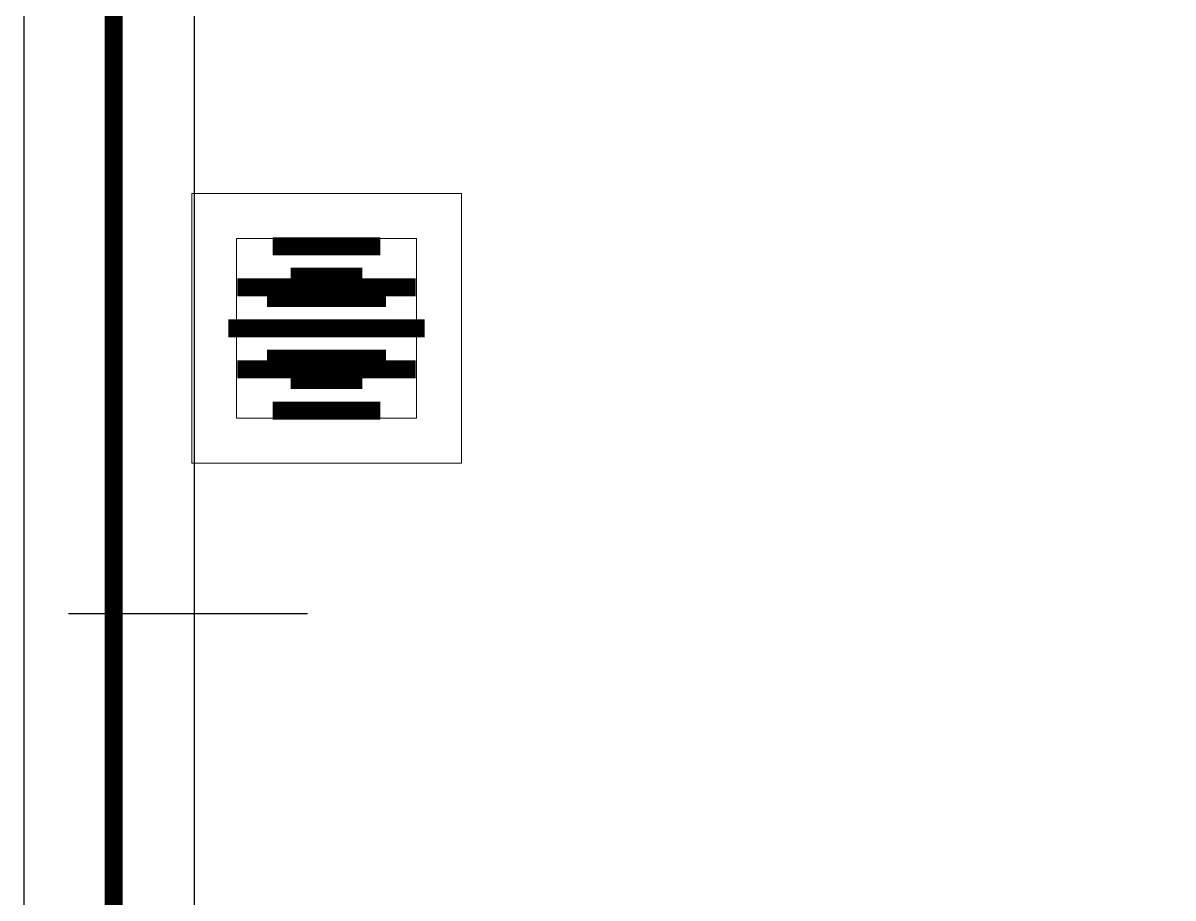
# Model space of a CAD drawing. Header units: millimetres. Extents: x -343543 to 400519, y -115663 to 104219.
# Drawn here: x -86482 to -85842, y 7559 to 8046 of the extents above; entities that cross this region are included whole.
import ezdxf

# ---------------------------------------------------------------- set-up
doc = ezdxf.new("R2010")
doc.units = ezdxf.units.MM
doc.linetypes.add("$0$02'TUONG Xay$0$HIDDEN", pattern=[0.375, 0.25, -0.125])
doc.layers.get('0').update_dxf_attribs({"color": 231, "lineweight": 0})
doc.layers.get('DefPoints').update_dxf_attribs({"color": 191})
for name, color, linetype in [('A-FLOR', 35, 'Continuous'), ('XREF MAT BANG TUONG XAY$0$A-FNSH', 8, 'Continuous'), ('XREF MAT BANG TUONG XAY$0$A-FURN', 8, 'Continuous')]:
    doc.layers.add(name, color=color, linetype=linetype)
for name, color, linetype, lineweight in [('A-SYMBOLS', 10, 'Continuous', 13), ('XREF MAT BANG TUONG XAY$0$01.Xref _MB T1$0$A-FURN', 8, 'Continuous', 5), ('XREF MAT BANG TUONG XAY$0$01.Xref _MB T1$0$A-FURN @ 50', 8, 'Continuous', 5), ('XREF MAT BANG TUONG XAY$0$01.Xref _MB T1$0$A-FURN @ 75', 8, 'Continuous', 5), ('XREF MAT BANG TUONG XAY$0$01.Xref _MB T1$0$A-TEXT', 8, 'Continuous', 25)]:
    doc.layers.add(name, color=color, linetype=linetype, lineweight=lineweight)
doc.layers.add('fix lightting red', color=1, linetype='Continuous', lineweight=5, true_color=0xff0000)

# ---------------------------------------------------------------- blocks, each defined once
blk = doc.blocks.new('XREF MAT BANG TUONG XAY$0$01.Xref _MB T1$0$Drain')
at = {"color": 8}
blk.add_lwpolyline([(-1.2, -1.2), (1.2, -1.2), (1.2, 1.2), (-1.2, 1.2)], close=True, dxfattribs=at)
at = {"color": 8, "const_width": 0.16}
for points in [[(0, 0.873), (0, -0.873)], [(-0.365, 0.793), (-0.365, -0.793)], [(0.365, 0.793), (0.365, -0.793)], [(-0.731, 0.478), (-0.731, -0.478)], [(0.731, 0.478), (0.731, -0.478)]]:
    blk.add_lwpolyline(points, dxfattribs=at)
blk = doc.blocks.new('*U3477')
at = {"layer": 'XREF MAT BANG TUONG XAY$0$01.Xref _MB T1$0$A-FURN @ 50', "color": 8, "xscale": -41.66666666666669, "yscale": 41.66666666666669, "zscale": 41.66666666666669, "rotation": 270}
blk.add_blockref('XREF MAT BANG TUONG XAY$0$01.Xref _MB T1$0$Drain', (-4251.58, 4876), dxfattribs=at)
at = {"layer": 'XREF MAT BANG TUONG XAY$0$01.Xref _MB T1$0$A-FURN @ 75', "color": 8, "xscale": -62.50000000000004, "yscale": 62.50000000000004, "zscale": 62.50000000000002, "rotation": 270}
blk.add_blockref('XREF MAT BANG TUONG XAY$0$01.Xref _MB T1$0$Drain', (-4251.58, 4876), dxfattribs=at)
blk = doc.blocks.new('XREF MAT BANG TUONG XAY$0$01.Xref _MB T1$0$Phong tam')
at = {"layer": 'XREF MAT BANG TUONG XAY$0$A-FURN', "color": 8, "elevation": 0}
blk.add_lwpolyline([(-4325, 6965), (-4420.01, 6965), (-4420.01, 1480), (-4325, 1480)], close=True, dxfattribs=at)
at = {"layer": 'XREF MAT BANG TUONG XAY$0$01.Xref _MB T1$0$A-FURN', "linetype": 'Continuous'}
blk.add_blockref('*U3477', (0, 0), dxfattribs=at)
blk = doc.blocks.new('01.Xref _MB T1')
at = {"layer": 'DefPoints', "color": 8}
blk.add_line((4209.99235, 7717.29769), (4342.92323, 7717.29769), dxfattribs=at)
at = {"layer": 'XREF MAT BANG TUONG XAY$0$01.Xref _MB T1$0$A-TEXT', "color": 8}
blk.add_blockref('XREF MAT BANG TUONG XAY$0$01.Xref _MB T1$0$Phong tam', (8605.00011, 2999.99999), dxfattribs=at)
at = {"layer": 'XREF MAT BANG TUONG XAY$0$A-FNSH', "color": 8}
blk.add_lwpolyline([(3540.00133, 10224.99984), (5475.00011, 10224.99984), (5475.00011, 9964.99997), (4184.98961, 9965.00167), (4184.98236, 4479.99998), (5730.00011, 4479.99998), (5730.00011, 4134.99998)], dxfattribs=at)
blk = doc.blocks.new('DenSanTuongT1Ikigai')
at = {"layer": 'fix lightting red', "color": 1, "linetype": "$0$02'TUONG Xay$0$HIDDEN", "ltscale": 500, "true_color": 0xff0000, "const_width": 10}
blk.add_lwpolyline([(4234.99, 9965), (4234.99, 4480)], dxfattribs=at)

msp = doc.modelspace()

# ---------------------------------------------------------------- block references
at = {"layer": 'A-SYMBOLS'}
msp.add_blockref('01.Xref _MB T1', (-90666.54, 0), dxfattribs=at)

# ---------------------------------------------------------------- next in the draw order: block references
at = {"layer": 'A-FLOR'}
msp.add_blockref('DenSanTuongT1Ikigai', (-90666.54, 0), dxfattribs=at)

doc.saveas('drawing.dxf')
